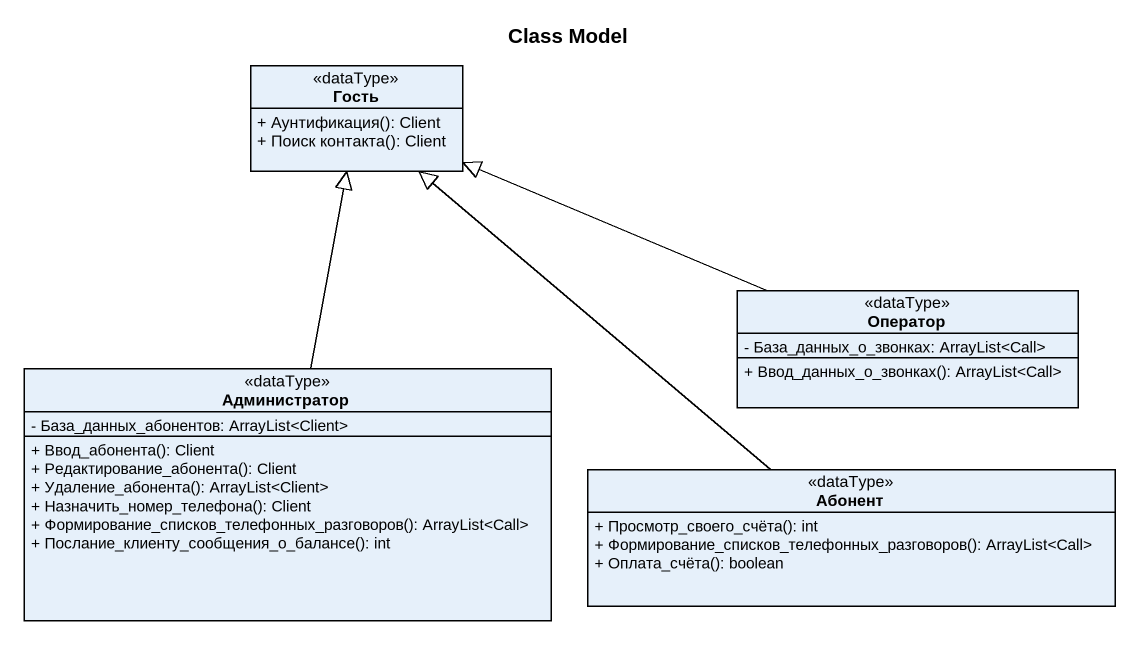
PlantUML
@startuml
title Class Model
hide circle
hide empty members
skinparam classAttributeIconSize 0
class Гость <<dataType>> {
  + Аунтификация(): Client
  + Поиск контакта(): Client
}
class Оператор <<dataType>> {
  - База_данных_о_звонках: ArrayList<Call>
  + Ввод_данных_о_звонках(): ArrayList<Call>
}
class Администратор <<dataType>> {
  - База_данных_абонентов: ArrayList<Client>
  + Ввод_абонента(): Client
  + Редактирование_абонента(): Client
  + Удаление_абонента(): ArrayList<Client>
  + Назначить_номер_телефона(): Client
  + Формирование_списков_телефонных_разговоров(): ArrayList<Call>
  + Послание_клиенту_сообщения_о_балансе(): int
}
class Абонент <<dataType>> {
  + Просмотр_своего_счёта(): int
  + Формирование_списков_телефонных_разговоров(): ArrayList<Call>
  + Оплата_счёта(): boolean
}
Оператор -left-|> Гость
Администратор -up-|> Гость
Абонент -up-|> Гость
@enduml
